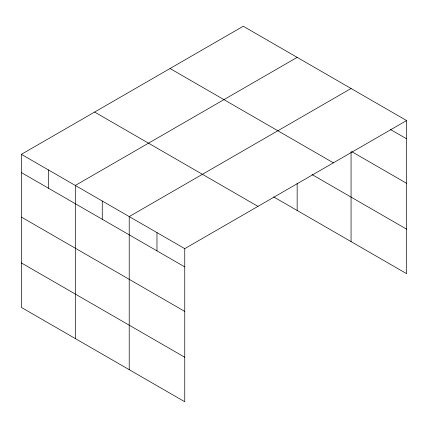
<?xml version="1.0" encoding="UTF-8"?>
<svg xmlns="http://www.w3.org/2000/svg" width="428" height="428" viewBox="0 0 428 428"><rect width="100%" height="100%" fill="white"/><g stroke="black" fill="none" stroke-linecap="round" stroke-linejoin="round"><path stroke-width="0.64" d="M406.6 120.557L243.248 26.247L21.4 154.331L21.4 307.443L184.752 401.753L184.752 248.641L406.6 120.557L406.6 273.669L273.642 196.907M297.155 57.373L75.307 185.452L75.307 338.564M351.062 88.494L129.213 216.579L129.213 369.685M390.4 129.465L406.6 138.822M351.639 151.587L406.6 183.318M170.039 68.517L333.391 162.827M312.065 174.587L406.6 229.167M94.609 112.066L257.961 206.376M21.4 154.331L184.752 248.641M21.4 172.591L184.752 266.901M21.4 217.092L184.752 311.402M21.4 262.942L184.752 357.252M351.062 151.919L351.062 241.601M297.155 183.248L297.155 210.48M156.98 232.607L156.98 250.872M102.26 201.016L102.26 219.275M48.353 169.895L48.353 188.154"/></g></svg>
